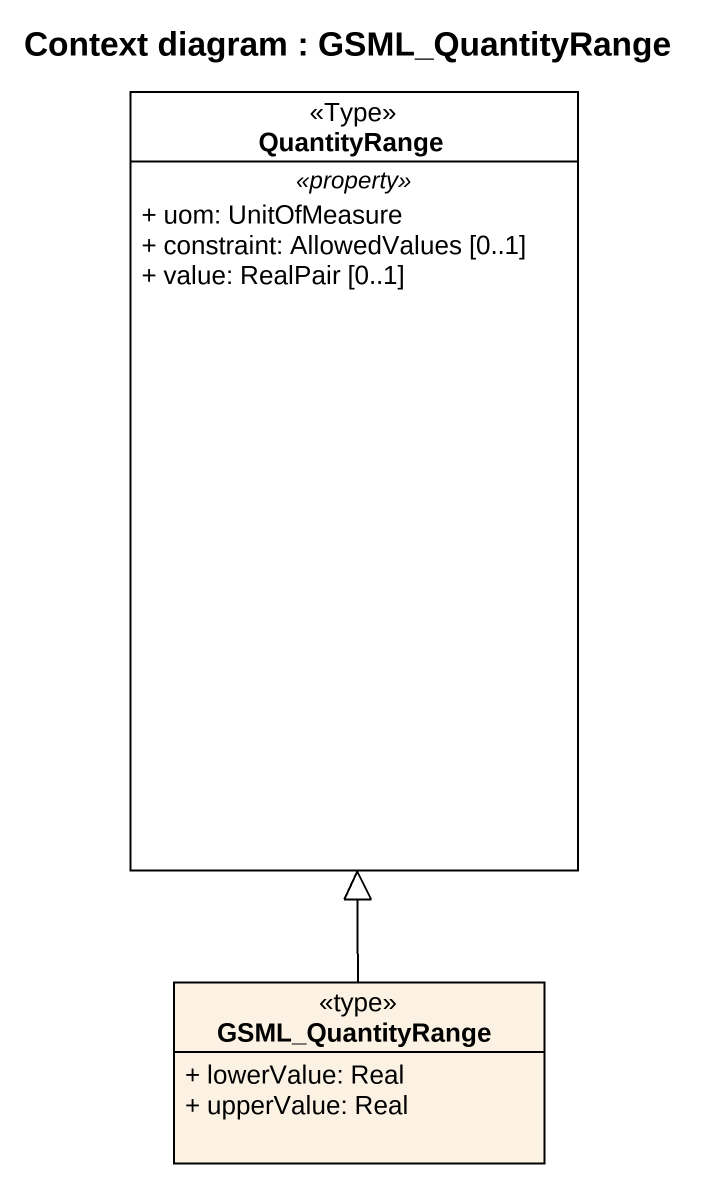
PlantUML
@startuml
title Context diagram : GSML_QuantityRange
hide circle
hide empty members
skinparam classAttributeIconSize 0
class QuantityRange <<Type>> #FFFFFF {
  .. <<property>> ..
  + uom: UnitOfMeasure
  + constraint: AllowedValues [0..1]
  + value: RealPair [0..1]
}
class GSML_QuantityRange <<type>> #FCF2E3 {
  + lowerValue: Real
  + upperValue: Real
}
GSML_QuantityRange -up-|> QuantityRange
@enduml
